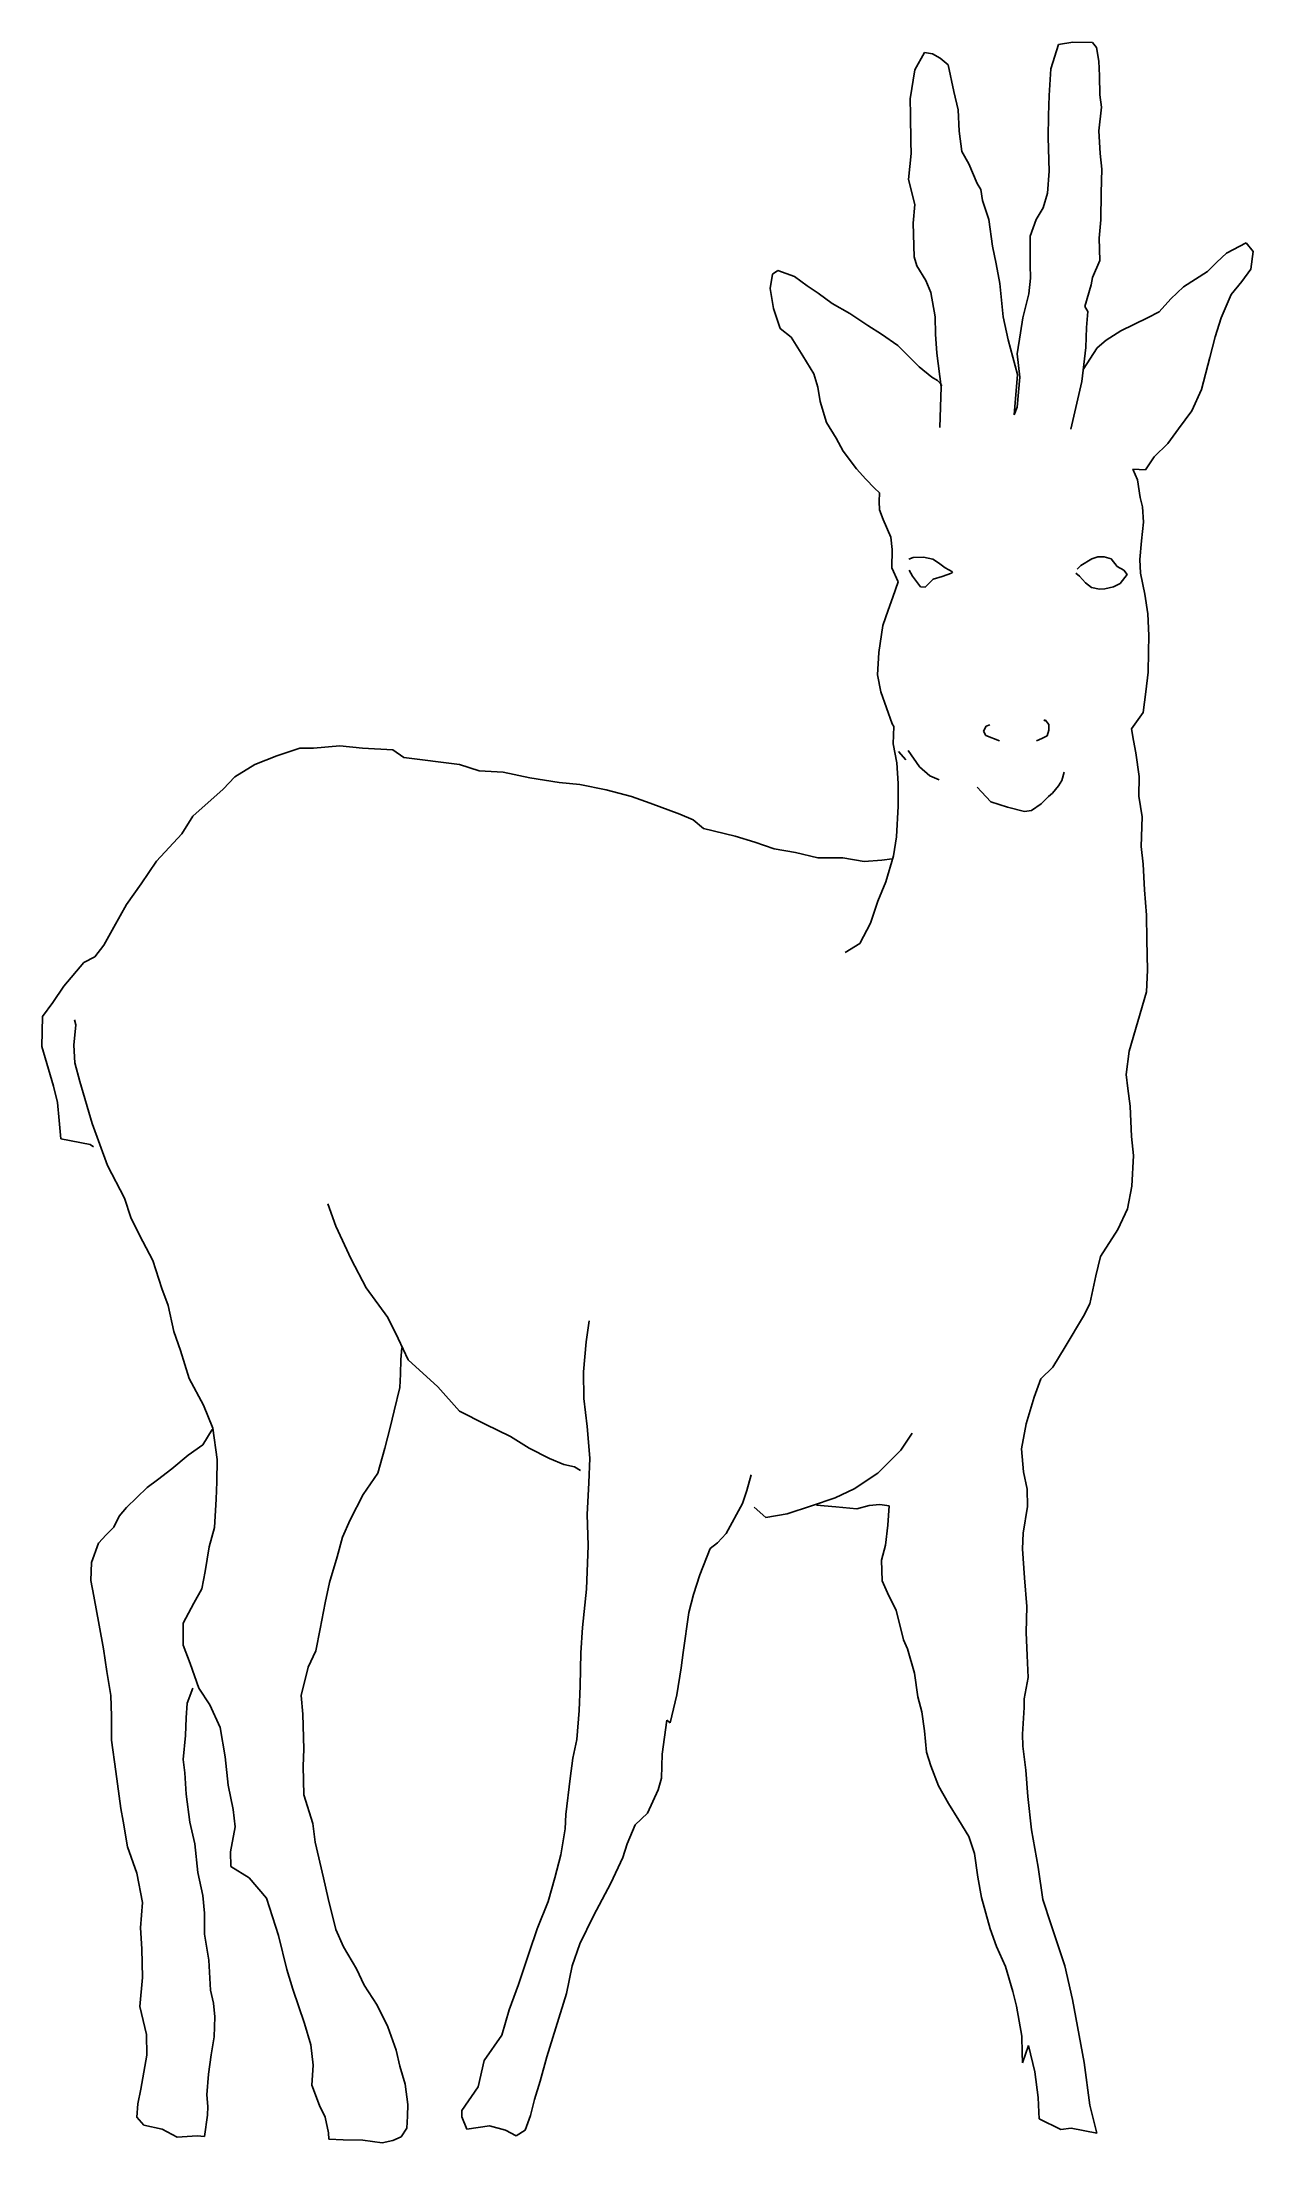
# Model space of a CAD drawing. Header units: millimetres. Extents: x -1471.41 to -1470.4, y 1770.77 to 1772.53.
import ezdxf

# ---------------------------------------------------------------- set-up
doc = ezdxf.new("R2010")
doc.units = ezdxf.units.MM
doc.header["$LTSCALE"] = 10
doc.layers.add('Animais', color=2, linetype='Continuous')

msp = doc.modelspace()

# ---------------------------------------------------------------- linework, layer by layer
at = {"layer": 'Animais'}
for p, q in [((-1470.5607, 1772.525), (-1470.5671, 1772.5047)), ((-1470.5487, 1772.5272), (-1470.5607, 1772.525)), ((-1470.532, 1772.5267), (-1470.5487, 1772.5272)), ((-1470.5287, 1772.5227), (-1470.532, 1772.5267)), ((-1470.5269, 1772.5111), (-1470.5287, 1772.5227)), ((-1470.6811, 1772.5039), (-1470.6848, 1772.4796)), ((-1470.6728, 1772.5185), (-1470.6811, 1772.5039)), ((-1470.6662, 1772.5173), (-1470.6728, 1772.5185)), ((-1470.6597, 1772.5137), (-1470.6662, 1772.5173)), ((-1470.6532, 1772.5082), (-1470.6597, 1772.5137)), ((-1470.6484, 1772.4858), (-1470.6532, 1772.5082)), ((-1470.5671, 1772.5047), (-1470.5685, 1772.4823)), ((-1470.5262, 1772.4988), (-1470.5269, 1772.5111)), ((-1470.6447, 1772.4703), (-1470.6484, 1772.4858)), ((-1470.526, 1772.4829), (-1470.5262, 1772.4988)), ((-1470.6848, 1772.4796), (-1470.6846, 1772.4662)), ((-1470.6438, 1772.4526), (-1470.6447, 1772.4703)), ((-1470.5685, 1772.4823), (-1470.569, 1772.4656)), ((-1470.5267, 1772.4528), (-1470.5246, 1772.4725)), ((-1470.5246, 1772.4725), (-1470.526, 1772.4829)), ((-1470.6846, 1772.4662), (-1470.6844, 1772.4437)), ((-1470.6417, 1772.4356), (-1470.6438, 1772.4526)), ((-1470.569, 1772.4656), (-1470.5693, 1772.4471)), ((-1470.5258, 1772.4338), (-1470.5267, 1772.4528)), ((-1470.6842, 1772.4337), (-1470.6863, 1772.4121)), ((-1470.6844, 1772.4437), (-1470.6842, 1772.4337)), ((-1470.6359, 1772.4251), (-1470.6417, 1772.4356)), ((-1470.5693, 1772.4471), (-1470.5684, 1772.4189)), ((-1470.5244, 1772.4207), (-1470.5258, 1772.4338)), ((-1470.6288, 1772.4087), (-1470.6359, 1772.4251)), ((-1470.5684, 1772.4189), (-1470.5698, 1772.4007)), ((-1470.525, 1772.401), (-1470.5244, 1772.4207)), ((-1470.6863, 1772.4121), (-1470.6811, 1772.3912)), ((-1470.6258, 1772.4037), (-1470.6288, 1772.4087)), ((-1470.6244, 1772.3944), (-1470.6258, 1772.4037)), ((-1470.5698, 1772.4007), (-1470.5734, 1772.3884)), ((-1470.5252, 1772.3782), (-1470.525, 1772.401)), ((-1470.6811, 1772.3912), (-1470.6825, 1772.3754)), ((-1470.6191, 1772.3785), (-1470.6244, 1772.3944)), ((-1470.6159, 1772.3561), (-1470.6191, 1772.3785)), ((-1470.5793, 1772.3784), (-1470.5845, 1772.3645)), ((-1470.5734, 1772.3884), (-1470.5793, 1772.3784)), ((-1470.5266, 1772.3628), (-1470.5252, 1772.3782)), ((-1470.6825, 1772.3754), (-1470.6816, 1772.3472)), ((-1470.5845, 1772.3645), (-1470.5844, 1772.3407)), ((-1470.526, 1772.3442), (-1470.5266, 1772.3628)), ((-1470.6816, 1772.3472), (-1470.6794, 1772.3398)), ((-1470.613, 1772.3413), (-1470.6159, 1772.3561)), ((-1470.532, 1772.33), (-1470.526, 1772.3442)), ((-1470.4197, 1772.3504), (-1470.4279, 1772.3428)), ((-1470.4034, 1772.3591), (-1470.4197, 1772.3504)), ((-1470.3976, 1772.3517), (-1470.4034, 1772.3591)), ((-1470.3994, 1772.337), (-1470.3976, 1772.3517)), ((-1470.8004, 1772.3327), (-1470.8024, 1772.3207)), ((-1470.7957, 1772.3357), (-1470.8004, 1772.3327)), ((-1470.7818, 1772.3309), (-1470.7957, 1772.3357)), ((-1470.7712, 1772.3231), (-1470.7818, 1772.3309)), ((-1470.6794, 1772.3398), (-1470.6719, 1772.3274)), ((-1470.6719, 1772.3274), (-1470.6677, 1772.3173)), ((-1470.6097, 1772.3248), (-1470.613, 1772.3413)), ((-1470.5842, 1772.3295), (-1470.5854, 1772.3163)), ((-1470.5844, 1772.3407), (-1470.5842, 1772.3295)), ((-1470.5332, 1772.3239), (-1470.532, 1772.33)), ((-1470.4357, 1772.3351), (-1470.4559, 1772.3222)), ((-1470.4279, 1772.3428), (-1470.4357, 1772.3351)), ((-1470.4159, 1772.3156), (-1470.4069, 1772.3267)), ((-1470.4069, 1772.3267), (-1470.3994, 1772.337)), ((-1470.8024, 1772.3207), (-1470.7996, 1772.304)), ((-1470.762, 1772.3167), (-1470.7712, 1772.3231)), ((-1470.7504, 1772.3081), (-1470.762, 1772.3167)), ((-1470.7354, 1772.2998), (-1470.7504, 1772.3081)), ((-1470.6677, 1772.3173), (-1470.6641, 1772.2971)), ((-1470.6069, 1772.2969), (-1470.6097, 1772.3248)), ((-1470.5854, 1772.3163), (-1470.5906, 1772.2963)), ((-1470.5385, 1772.3057), (-1470.5332, 1772.3239)), ((-1470.4665, 1772.312), (-1470.4763, 1772.3012)), ((-1470.4559, 1772.3222), (-1470.4665, 1772.312)), ((-1470.4242, 1772.2963), (-1470.4159, 1772.3156)), ((-1470.7996, 1772.304), (-1470.794, 1772.2873)), ((-1470.7205, 1772.2897), (-1470.7354, 1772.2998)), ((-1470.6641, 1772.2971), (-1470.6638, 1772.2825)), ((-1470.6028, 1772.2778), (-1470.6069, 1772.2969)), ((-1470.5906, 1772.2963), (-1470.5924, 1772.2836)), ((-1470.5361, 1772.3015), (-1470.5385, 1772.3057)), ((-1470.5371, 1772.288), (-1470.5361, 1772.3015)), ((-1470.486, 1772.2963), (-1470.5085, 1772.2854)), ((-1470.4763, 1772.3012), (-1470.486, 1772.2963)), ((-1470.4294, 1772.2802), (-1470.4242, 1772.2963)), ((-1470.794, 1772.2873), (-1470.7848, 1772.2799)), ((-1470.7848, 1772.2799), (-1470.7749, 1772.2644)), ((-1470.709, 1772.2825), (-1470.7205, 1772.2897)), ((-1470.6952, 1772.2731), (-1470.709, 1772.2825)), ((-1470.6773, 1772.2551), (-1470.6952, 1772.2731)), ((-1470.6638, 1772.2825), (-1470.6625, 1772.2666)), ((-1470.595, 1772.2488), (-1470.6028, 1772.2778)), ((-1470.5924, 1772.2836), (-1470.5953, 1772.2659)), ((-1470.5376, 1772.2713), (-1470.5371, 1772.288)), ((-1470.5206, 1772.2774), (-1470.5283, 1772.2709)), ((-1470.5085, 1772.2854), (-1470.5206, 1772.2774)), ((-1470.4338, 1772.2628), (-1470.4294, 1772.2802)), ((-1470.7749, 1772.2644), (-1470.7658, 1772.2492)), ((-1470.6669, 1772.2465), (-1470.6773, 1772.2551)), ((-1470.6625, 1772.2666), (-1470.659, 1772.2384)), ((-1470.5953, 1772.2659), (-1470.5931, 1772.2465)), ((-1470.5411, 1772.2429), (-1470.5376, 1772.2713)), ((-1470.5283, 1772.2709), (-1470.5399, 1772.253)), ((-1470.4407, 1772.236), (-1470.4338, 1772.2628)), ((-1470.7658, 1772.2492), (-1470.7624, 1772.238)), ((-1470.7624, 1772.238), (-1470.7603, 1772.226)), ((-1470.662, 1772.2438), (-1470.6669, 1772.2465)), ((-1470.6582, 1772.2395), (-1470.662, 1772.2438)), ((-1470.659, 1772.2384), (-1470.66, 1772.2044)), ((-1470.5978, 1772.2149), (-1470.595, 1772.2488)), ((-1470.5931, 1772.2465), (-1470.5953, 1772.2214)), ((-1470.5504, 1772.2028), (-1470.5411, 1772.2429)), ((-1470.7603, 1772.226), (-1470.755, 1772.2085)), ((-1470.5953, 1772.2214), (-1470.5978, 1772.2149)), ((-1470.449, 1772.2182), (-1470.4407, 1772.236)), ((-1470.755, 1772.2085), (-1470.747, 1772.1953)), ((-1470.469, 1772.191), (-1470.46, 1772.2032)), ((-1470.46, 1772.2032), (-1470.449, 1772.2182)), ((-1470.747, 1772.1953), (-1470.741, 1772.1844)), ((-1470.4804, 1772.1796), (-1470.469, 1772.191)), ((-1470.741, 1772.1844), (-1470.73, 1772.1696)), ((-1470.73, 1772.1696), (-1470.722, 1772.161)), ((-1470.4945, 1772.1604), (-1470.4982, 1772.1694)), ((-1470.4982, 1772.1694), (-1470.4878, 1772.1688)), ((-1470.4878, 1772.1688), (-1470.4804, 1772.1796)), ((-1470.722, 1772.161), (-1470.7147, 1772.1536)), ((-1470.7147, 1772.1536), (-1470.7105, 1772.1497)), ((-1470.7105, 1772.1497), (-1470.711, 1772.1423)), ((-1470.4923, 1772.1457), (-1470.4945, 1772.1604)), ((-1470.711, 1772.1423), (-1470.7107, 1772.1354)), ((-1470.7107, 1772.1354), (-1470.7077, 1772.1273)), ((-1470.4901, 1772.1379), (-1470.4923, 1772.1457)), ((-1470.4895, 1772.1251), (-1470.4901, 1772.1379)), ((-1470.7077, 1772.1273), (-1470.7012, 1772.1125)), ((-1470.4912, 1772.1094), (-1470.4895, 1772.1251)), ((-1470.7012, 1772.1125), (-1470.6999, 1772.102)), ((-1470.6999, 1772.102), (-1470.7004, 1772.0867)), ((-1470.4925, 1772.0936), (-1470.4912, 1772.1094)), ((-1470.7004, 1772.0867), (-1470.6951, 1772.0749)), ((-1470.686, 1772.0939), (-1470.6825, 1772.0953)), ((-1470.6831, 1772.0799), (-1470.6858, 1772.0849)), ((-1470.6797, 1772.0752), (-1470.6831, 1772.0799)), ((-1470.6825, 1772.0953), (-1470.6737, 1772.0956)), ((-1470.6737, 1772.0956), (-1470.6659, 1772.094)), ((-1470.6659, 1772.094), (-1470.6613, 1772.0909)), ((-1470.658, 1772.0796), (-1470.6657, 1772.0773)), ((-1470.6613, 1772.0909), (-1470.6556, 1772.0868)), ((-1470.6503, 1772.0822), (-1470.658, 1772.0796)), ((-1470.6556, 1772.0868), (-1470.6495, 1772.0834)), ((-1470.6495, 1772.0834), (-1470.6503, 1772.0822)), ((-1470.5429, 1772.0798), (-1470.546, 1772.0822)), ((-1470.5451, 1772.0856), (-1470.542, 1772.0887)), ((-1470.5379, 1772.0743), (-1470.5429, 1772.0798)), ((-1470.542, 1772.0887), (-1470.5327, 1772.0944)), ((-1470.5327, 1772.0944), (-1470.5276, 1772.0959)), ((-1470.5276, 1772.0959), (-1470.5223, 1772.0959)), ((-1470.5223, 1772.0959), (-1470.5164, 1772.0942)), ((-1470.5164, 1772.0942), (-1470.5115, 1772.0879)), ((-1470.5115, 1772.0879), (-1470.5058, 1772.0848)), ((-1470.5031, 1772.0813), (-1470.5089, 1772.0736)), ((-1470.5058, 1772.0848), (-1470.5031, 1772.0813)), ((-1470.4919, 1772.0824), (-1470.4925, 1772.0936)), ((-1470.4882, 1772.0646), (-1470.4919, 1772.0824)), ((-1470.6995, 1772.0623), (-1470.7035, 1772.0512)), ((-1470.6951, 1772.0749), (-1470.6995, 1772.0623)), ((-1470.6762, 1772.0709), (-1470.6797, 1772.0752)), ((-1470.6724, 1772.0705), (-1470.6762, 1772.0709)), ((-1470.6657, 1772.0773), (-1470.6724, 1772.0705)), ((-1470.533, 1772.0704), (-1470.5379, 1772.0743)), ((-1470.5264, 1772.0689), (-1470.533, 1772.0704)), ((-1470.5218, 1772.0692), (-1470.5264, 1772.0689)), ((-1470.5144, 1772.0707), (-1470.5218, 1772.0692)), ((-1470.5089, 1772.0736), (-1470.5144, 1772.0707)), ((-1470.4857, 1772.0483), (-1470.4882, 1772.0646)), ((-1470.7035, 1772.0512), (-1470.7079, 1772.0384)), ((-1470.4848, 1772.0301), (-1470.4857, 1772.0483)), ((-1470.7079, 1772.0384), (-1470.7112, 1772.0157)), ((-1470.4852, 1772.0162), (-1470.4848, 1772.0301)), ((-1470.7112, 1772.0157), (-1470.7122, 1771.9972)), ((-1470.4854, 1771.9993), (-1470.4852, 1772.0162)), ((-1470.7122, 1771.9972), (-1470.7094, 1771.9828)), ((-1470.4875, 1771.983), (-1470.4854, 1771.9993)), ((-1470.7094, 1771.9828), (-1470.6999, 1771.9561)), ((-1470.4897, 1771.9657), (-1470.4875, 1771.983)), ((-1470.6999, 1771.9561), (-1470.6985, 1771.9537)), ((-1470.5728, 1771.9585), (-1470.5717, 1771.9593)), ((-1470.5717, 1771.9593), (-1470.5687, 1771.9554)), ((-1470.4995, 1771.9519), (-1470.4897, 1771.9657)), ((-1470.6985, 1771.9537), (-1470.6993, 1771.9394)), ((-1470.6993, 1771.9394), (-1470.6961, 1771.9235)), ((-1470.6212, 1771.954), (-1470.6235, 1771.9498)), ((-1470.6235, 1771.9498), (-1470.6216, 1771.9462)), ((-1470.6216, 1771.9462), (-1470.6101, 1771.9419)), ((-1470.6181, 1771.9551), (-1470.6212, 1771.954)), ((-1470.5746, 1771.9438), (-1470.5792, 1771.9419)), ((-1470.5702, 1771.9461), (-1470.5746, 1771.9438)), ((-1470.5687, 1771.9507), (-1470.5702, 1771.9461)), ((-1470.5687, 1771.9554), (-1470.5687, 1771.9507)), ((-1470.4977, 1771.9422), (-1470.4995, 1771.9519)), ((-1470.4959, 1771.9317), (-1470.4977, 1771.9422)), ((-1471.2341, 1771.9219), (-1471.2509, 1771.9117)), ((-1471.2156, 1771.9294), (-1471.2341, 1771.9219)), ((-1471.1965, 1771.9357), (-1471.2156, 1771.9294)), ((-1471.1849, 1771.9356), (-1471.1965, 1771.9357)), ((-1471.1629, 1771.9377), (-1471.1849, 1771.9356)), ((-1471.144, 1771.9356), (-1471.1629, 1771.9377)), ((-1471.1184, 1771.9342), (-1471.144, 1771.9356)), ((-1471.1093, 1771.9278), (-1471.1184, 1771.9342)), ((-1471.0627, 1771.9219), (-1471.1093, 1771.9278)), ((-1471.0461, 1771.9167), (-1471.0627, 1771.9219)), ((-1470.6961, 1771.9235), (-1470.695, 1771.9062)), ((-1470.6947, 1771.9328), (-1470.6887, 1771.9258)), ((-1470.6867, 1771.9338), (-1470.6771, 1771.9201)), ((-1470.493, 1771.912), (-1470.4959, 1771.9317)), ((-1471.2509, 1771.9117), (-1471.2607, 1771.9013)), ((-1471.0261, 1771.9157), (-1471.0461, 1771.9167)), ((-1471.0037, 1771.9108), (-1471.0261, 1771.9157)), ((-1470.979, 1771.907), (-1471.0037, 1771.9108)), ((-1470.9617, 1771.9052), (-1470.979, 1771.907)), ((-1470.9397, 1771.9008), (-1470.9617, 1771.9052)), ((-1470.695, 1771.9062), (-1470.6949, 1771.8872)), ((-1470.6771, 1771.9201), (-1470.6684, 1771.9126)), ((-1470.6684, 1771.9126), (-1470.6607, 1771.9092)), ((-1470.5657, 1771.8979), (-1470.5605, 1771.904)), ((-1470.5605, 1771.904), (-1470.5578, 1771.9086)), ((-1470.5578, 1771.9086), (-1470.5558, 1771.9155)), ((-1470.4932, 1771.8955), (-1470.493, 1771.912)), ((-1471.2607, 1771.9013), (-1471.286, 1771.8788)), ((-1470.9184, 1771.8951), (-1470.9397, 1771.9008)), ((-1470.9027, 1771.8895), (-1470.9184, 1771.8951)), ((-1470.8781, 1771.8804), (-1470.9027, 1771.8895)), ((-1470.6949, 1771.8872), (-1470.6963, 1771.8614)), ((-1470.6289, 1771.9029), (-1470.6251, 1771.899)), ((-1470.6251, 1771.899), (-1470.6172, 1771.8907)), ((-1470.6172, 1771.8907), (-1470.6033, 1771.8864)), ((-1470.6033, 1771.8864), (-1470.589, 1771.8827)), ((-1470.5832, 1771.8834), (-1470.5751, 1771.8891)), ((-1470.5751, 1771.8891), (-1470.5691, 1771.8953)), ((-1470.5691, 1771.8953), (-1470.5657, 1771.8979)), ((-1470.4906, 1771.8783), (-1470.4932, 1771.8955)), ((-1471.286, 1771.8788), (-1471.2954, 1771.8638)), ((-1470.8669, 1771.8757), (-1470.8781, 1771.8804)), ((-1470.8581, 1771.8685), (-1470.8669, 1771.8757)), ((-1470.8316, 1771.8621), (-1470.8581, 1771.8685)), ((-1470.589, 1771.8827), (-1470.5832, 1771.8834)), ((-1470.4914, 1771.8532), (-1470.4906, 1771.8783)), ((-1471.2954, 1771.8638), (-1471.3166, 1771.8409)), ((-1470.815, 1771.8569), (-1470.8316, 1771.8621)), ((-1470.7989, 1771.8514), (-1470.815, 1771.8569)), ((-1470.7811, 1771.8484), (-1470.7989, 1771.8514)), ((-1470.6963, 1771.8614), (-1470.6989, 1771.8456)), ((-1470.4896, 1771.8386), (-1470.4914, 1771.8532)), ((-1471.3166, 1771.8409), (-1471.3295, 1771.8221)), ((-1470.7622, 1771.8439), (-1470.7811, 1771.8484)), ((-1470.7414, 1771.8437), (-1470.7622, 1771.8439)), ((-1470.7236, 1771.8408), (-1470.7414, 1771.8437)), ((-1470.7086, 1771.8419), (-1470.7236, 1771.8408)), ((-1470.7001, 1771.8429), (-1470.7086, 1771.8419)), ((-1470.6989, 1771.8456), (-1470.7053, 1771.8236)), ((-1470.4886, 1771.817), (-1470.4896, 1771.8386)), ((-1471.3295, 1771.8221), (-1471.3417, 1771.8048)), ((-1470.7053, 1771.8236), (-1470.712, 1771.8075)), ((-1470.4869, 1771.7957), (-1470.4886, 1771.817)), ((-1471.3417, 1771.8048), (-1471.3523, 1771.7857)), ((-1470.712, 1771.8075), (-1470.7181, 1771.789)), ((-1471.3523, 1771.7857), (-1471.3606, 1771.7707)), ((-1470.7181, 1771.789), (-1470.7271, 1771.7721)), ((-1470.4865, 1771.7752), (-1470.4869, 1771.7957)), ((-1471.3606, 1771.7707), (-1471.3681, 1771.7608)), ((-1470.7271, 1771.7721), (-1470.7395, 1771.7646)), ((-1470.486, 1771.7497), (-1470.4865, 1771.7752)), ((-1471.3774, 1771.7562), (-1471.3942, 1771.7363)), ((-1471.3681, 1771.7608), (-1471.3774, 1771.7562)), ((-1470.487, 1771.7315), (-1470.486, 1771.7497)), ((-1471.3942, 1771.7363), (-1471.4033, 1771.7226)), ((-1470.5013, 1771.6819), (-1470.487, 1771.7315)), ((-1471.4122, 1771.711), (-1471.4125, 1771.6859)), ((-1471.4033, 1771.7226), (-1471.4122, 1771.711)), ((-1471.3841, 1771.7038), (-1471.3859, 1771.6868)), ((-1471.3853, 1771.708), (-1471.3841, 1771.7038)), ((-1471.4125, 1771.6859), (-1471.4029, 1771.6526)), ((-1471.3859, 1771.6868), (-1471.3849, 1771.6721)), ((-1470.5039, 1771.6622), (-1470.5013, 1771.6819)), ((-1471.3849, 1771.6721), (-1471.3808, 1771.6566)), ((-1470.5025, 1771.6506), (-1470.5039, 1771.6622)), ((-1471.4029, 1771.6526), (-1471.3996, 1771.639)), ((-1471.3808, 1771.6566), (-1471.3704, 1771.6214)), ((-1470.5007, 1771.6359), (-1470.5025, 1771.6506)), ((-1471.3996, 1771.639), (-1471.3981, 1771.6239)), ((-1471.3981, 1771.6239), (-1471.3968, 1771.6085)), ((-1470.4995, 1771.6104), (-1470.5007, 1771.6359)), ((-1471.3968, 1771.6085), (-1471.3721, 1771.6036)), ((-1471.3704, 1771.6214), (-1471.3577, 1771.586)), ((-1470.4977, 1771.5946), (-1470.4995, 1771.6104)), ((-1471.3721, 1771.6036), (-1471.3694, 1771.6017)), ((-1470.4992, 1771.5687), (-1470.4977, 1771.5946)), ((-1471.3577, 1771.586), (-1471.3433, 1771.5588)), ((-1470.5028, 1771.5498), (-1470.4992, 1771.5687)), ((-1471.3433, 1771.5588), (-1471.3381, 1771.5426)), ((-1471.173, 1771.5539), (-1471.1662, 1771.5352)), ((-1471.3381, 1771.5426), (-1471.3309, 1771.5278)), ((-1471.1662, 1771.5352), (-1471.1534, 1771.5077)), ((-1470.5108, 1771.5325), (-1470.5028, 1771.5498)), ((-1471.3309, 1771.5278), (-1471.3196, 1771.5064)), ((-1470.5253, 1771.5099), (-1470.5108, 1771.5325)), ((-1471.3196, 1771.5064), (-1471.3121, 1771.4832)), ((-1471.1534, 1771.5077), (-1471.1409, 1771.4836)), ((-1470.5294, 1771.4937), (-1470.5253, 1771.5099)), ((-1471.3121, 1771.4832), (-1471.3069, 1771.4688)), ((-1471.1409, 1771.4836), (-1471.1227, 1771.4587)), ((-1470.5343, 1771.4702), (-1470.5294, 1771.4937)), ((-1471.3069, 1771.4688), (-1471.302, 1771.4471)), ((-1470.5398, 1771.4598), (-1470.5343, 1771.4702)), ((-1471.302, 1771.4471), (-1471.2964, 1771.4312)), ((-1471.1227, 1771.4587), (-1471.114, 1771.4412)), ((-1470.9539, 1771.456), (-1470.9564, 1771.4383)), ((-1470.5551, 1771.4341), (-1470.5398, 1771.4598)), ((-1471.2964, 1771.4312), (-1471.2893, 1771.4076)), ((-1471.114, 1771.4412), (-1471.1057, 1771.4233)), ((-1471.1119, 1771.4237), (-1471.111, 1771.4334)), ((-1470.9564, 1771.4383), (-1470.9586, 1771.4132)), ((-1470.5654, 1771.4172), (-1470.5551, 1771.4341)), ((-1471.1125, 1771.4002), (-1471.1121, 1771.4114)), ((-1471.1121, 1771.4114), (-1471.1119, 1771.4237)), ((-1471.1057, 1771.4233), (-1471.0808, 1771.4006)), ((-1470.9586, 1771.4132), (-1470.9585, 1771.3908)), ((-1470.5755, 1771.4073), (-1470.5654, 1771.4172)), ((-1471.2893, 1771.4076), (-1471.2772, 1771.3854)), ((-1471.1174, 1771.3805), (-1471.1125, 1771.4002)), ((-1471.0808, 1771.4006), (-1471.0625, 1771.3804)), ((-1470.5811, 1771.392), (-1470.5755, 1771.4073)), ((-1471.2772, 1771.3854), (-1471.2693, 1771.3661)), ((-1471.1206, 1771.3667), (-1471.1174, 1771.3805)), ((-1471.0625, 1771.3804), (-1471.041, 1771.3693)), ((-1470.9585, 1771.3908), (-1470.9557, 1771.3675)), ((-1470.5876, 1771.3696), (-1470.5811, 1771.392)), ((-1471.2698, 1771.3649), (-1471.2776, 1771.3522)), ((-1471.2693, 1771.3661), (-1471.2658, 1771.3398)), ((-1471.1251, 1771.3494), (-1471.1206, 1771.3667)), ((-1471.041, 1771.3693), (-1471.0199, 1771.359)), ((-1471.0199, 1771.359), (-1471.0041, 1771.3492)), ((-1470.9557, 1771.3675), (-1470.9533, 1771.3409)), ((-1470.6928, 1771.3476), (-1470.6834, 1771.3618)), ((-1470.5916, 1771.3487), (-1470.5876, 1771.3696)), ((-1471.29, 1771.3434), (-1471.3037, 1771.332)), ((-1471.2776, 1771.3522), (-1471.29, 1771.3434)), ((-1471.1311, 1771.3285), (-1471.1251, 1771.3494)), ((-1471.0041, 1771.3492), (-1470.9872, 1771.3408)), ((-1470.9872, 1771.3408), (-1470.9753, 1771.3357)), ((-1470.9533, 1771.3409), (-1470.9543, 1771.3204)), ((-1470.712, 1771.3285), (-1470.6928, 1771.3476)), ((-1470.5899, 1771.3295), (-1470.5916, 1771.3487)), ((-1471.3158, 1771.3229), (-1471.3244, 1771.3164)), ((-1471.3037, 1771.332), (-1471.3158, 1771.3229)), ((-1471.2658, 1771.3398), (-1471.266, 1771.3212)), ((-1471.1433, 1771.3106), (-1471.1311, 1771.3285)), ((-1470.9753, 1771.3357), (-1470.9662, 1771.3337)), ((-1470.9662, 1771.3337), (-1470.9611, 1771.3305)), ((-1470.8219, 1771.3139), (-1470.8182, 1771.3269)), ((-1470.7319, 1771.3152), (-1470.712, 1771.3285)), ((-1470.587, 1771.3151), (-1470.5899, 1771.3295)), ((-1471.3244, 1771.3164), (-1471.3416, 1771.2996)), ((-1471.2666, 1771.3065), (-1471.268, 1771.283)), ((-1471.266, 1771.3212), (-1471.2666, 1771.3065)), ((-1471.1543, 1771.2894), (-1471.1433, 1771.3106)), ((-1470.9543, 1771.3204), (-1470.9557, 1771.2937)), ((-1470.8255, 1771.3031), (-1470.8219, 1771.3139)), ((-1470.7676, 1771.3009), (-1470.7478, 1771.3077)), ((-1470.7478, 1771.3077), (-1470.7319, 1771.3152)), ((-1470.5867, 1771.3005), (-1470.587, 1771.3151)), ((-1471.3478, 1771.2924), (-1471.3522, 1771.2831)), ((-1471.3416, 1771.2996), (-1471.3478, 1771.2924)), ((-1471.1607, 1771.2748), (-1471.1543, 1771.2894)), ((-1470.9557, 1771.2937), (-1470.9549, 1771.2678)), ((-1470.8392, 1771.2777), (-1470.8255, 1771.3031)), ((-1470.8158, 1771.2999), (-1470.8059, 1771.2913)), ((-1470.8059, 1771.2913), (-1470.7881, 1771.2942)), ((-1470.7881, 1771.2942), (-1470.7676, 1771.3009)), ((-1470.7633, 1771.3017), (-1470.7471, 1771.3003)), ((-1470.7471, 1771.3003), (-1470.7297, 1771.2986)), ((-1470.7297, 1771.2986), (-1470.7193, 1771.3012)), ((-1470.7193, 1771.3012), (-1470.7103, 1771.3022)), ((-1470.7103, 1771.3022), (-1470.7026, 1771.301)), ((-1470.7026, 1771.301), (-1470.7036, 1771.2848)), ((-1470.5902, 1771.2781), (-1470.5867, 1771.3005)), ((-1471.3651, 1771.2698), (-1471.3711, 1771.2536)), ((-1471.3588, 1771.2766), (-1471.3651, 1771.2698)), ((-1471.3522, 1771.2831), (-1471.3588, 1771.2766)), ((-1471.268, 1771.283), (-1471.2723, 1771.2668)), ((-1471.1652, 1771.2583), (-1471.1607, 1771.2748)), ((-1470.8525, 1771.2652), (-1470.8463, 1771.2701)), ((-1470.8463, 1771.2701), (-1470.8392, 1771.2777)), ((-1470.7036, 1771.2848), (-1470.7057, 1771.2682)), ((-1470.5907, 1771.265), (-1470.5902, 1771.2781)), ((-1471.3711, 1771.2536), (-1471.3716, 1771.2385)), ((-1471.2723, 1771.2668), (-1471.2757, 1771.2459)), ((-1471.1715, 1771.2367), (-1471.1652, 1771.2583)), ((-1470.9549, 1771.2678), (-1470.9561, 1771.2312)), ((-1470.8612, 1771.2432), (-1470.8525, 1771.2652)), ((-1470.7057, 1771.2682), (-1470.7089, 1771.2554)), ((-1470.7089, 1771.2554), (-1470.7084, 1771.2381)), ((-1470.589, 1771.2406), (-1470.5907, 1771.265)), ((-1471.3716, 1771.2385), (-1471.369, 1771.2254)), ((-1471.2757, 1771.2459), (-1471.2786, 1771.2314)), ((-1471.1752, 1771.2197), (-1471.1715, 1771.2367)), ((-1470.8665, 1771.2268), (-1470.8612, 1771.2432)), ((-1470.7084, 1771.2381), (-1470.7027, 1771.2256)), ((-1470.5873, 1771.2166), (-1470.589, 1771.2406)), ((-1471.369, 1771.2254), (-1471.3646, 1771.201)), ((-1471.2853, 1771.2195), (-1471.2943, 1771.2026)), ((-1471.2786, 1771.2314), (-1471.2853, 1771.2195)), ((-1471.1793, 1771.1981), (-1471.1752, 1771.2197)), ((-1470.9561, 1771.2312), (-1470.9595, 1771.1992)), ((-1470.8705, 1771.2116), (-1470.8665, 1771.2268)), ((-1470.7027, 1771.2256), (-1470.6967, 1771.2137)), ((-1471.3646, 1771.201), (-1471.361, 1771.1813)), ((-1471.2943, 1771.2026), (-1471.2942, 1771.1844)), ((-1470.9595, 1771.1992), (-1470.9609, 1771.1779)), ((-1470.8751, 1771.1781), (-1470.8705, 1771.2116)), ((-1470.6967, 1771.2137), (-1470.6904, 1771.1888)), ((-1470.5876, 1771.195), (-1470.5873, 1771.2166)), ((-1471.2942, 1771.1844), (-1471.2882, 1771.1689)), ((-1471.183, 1771.1796), (-1471.1793, 1771.1981)), ((-1470.6904, 1771.1888), (-1470.6873, 1771.1811)), ((-1470.587, 1771.1756), (-1470.5876, 1771.195)), ((-1471.361, 1771.1813), (-1471.3582, 1771.1623)), ((-1471.2882, 1771.1689), (-1471.281, 1771.1483)), ((-1471.1954, 1771.142), (-1471.1893, 1771.1658)), ((-1471.1893, 1771.1658), (-1471.183, 1771.1796)), ((-1470.9609, 1771.1779), (-1470.9615, 1771.1501)), ((-1470.8806, 1771.1426), (-1470.8768, 1771.1654)), ((-1470.8768, 1771.1654), (-1470.8751, 1771.1781)), ((-1470.6873, 1771.1811), (-1470.6814, 1771.1609)), ((-1470.5861, 1771.1571), (-1470.587, 1771.1756)), ((-1471.3582, 1771.1623), (-1471.3549, 1771.1422)), ((-1471.2909, 1771.1357), (-1471.2861, 1771.1484)), ((-1471.281, 1771.1483), (-1471.2719, 1771.1343)), ((-1470.9615, 1771.1501), (-1470.9622, 1771.1297)), ((-1470.6814, 1771.1609), (-1470.6786, 1771.1411)), ((-1470.5893, 1771.1393), (-1470.5861, 1771.1571)), ((-1471.3549, 1771.1422), (-1471.3543, 1771.1248)), ((-1471.2917, 1771.1233), (-1471.2909, 1771.1357)), ((-1471.2719, 1771.1343), (-1471.2633, 1771.1153)), ((-1471.194, 1771.1264), (-1471.1954, 1771.142)), ((-1470.9622, 1771.1297), (-1470.9644, 1771.1053)), ((-1470.8862, 1771.1191), (-1470.8806, 1771.1426)), ((-1470.6786, 1771.1411), (-1470.6752, 1771.1284)), ((-1470.5908, 1771.1097), (-1470.5894, 1771.1321)), ((-1470.5894, 1771.1321), (-1470.5893, 1771.1393)), ((-1471.3543, 1771.1248), (-1471.3542, 1771.1047)), ((-1471.2923, 1771.1086), (-1471.2917, 1771.1233)), ((-1471.2633, 1771.1153), (-1471.2589, 1771.0908)), ((-1471.1932, 1771.0971), (-1471.194, 1771.1264)), ((-1470.8927, 1771.093), (-1470.8889, 1771.1215)), ((-1470.8889, 1771.1215), (-1470.8862, 1771.1191)), ((-1470.6752, 1771.1284), (-1470.673, 1771.1126)), ((-1470.673, 1771.1126), (-1470.6713, 1771.0948)), ((-1471.3542, 1771.1047), (-1471.3506, 1771.0784)), ((-1471.2941, 1771.0886), (-1471.2923, 1771.1086)), ((-1471.1937, 1771.0829), (-1471.1932, 1771.0971)), ((-1470.9644, 1771.1053), (-1470.9676, 1771.0896)), ((-1470.6713, 1771.0948), (-1470.6676, 1771.0831)), ((-1470.5906, 1771.0996), (-1470.5908, 1771.1097)), ((-1470.5881, 1771.0795), (-1470.5906, 1771.0996)), ((-1471.3506, 1771.0784), (-1471.3463, 1771.0475)), ((-1471.2927, 1771.0774), (-1471.2941, 1771.0886)), ((-1471.2918, 1771.0596), (-1471.2927, 1771.0774)), ((-1471.2589, 1771.0908), (-1471.2565, 1771.0669)), ((-1471.1932, 1771.0589), (-1471.1937, 1771.0829)), ((-1470.9676, 1771.0896), (-1470.9698, 1771.0725)), ((-1470.8934, 1771.0729), (-1470.8927, 1771.093)), ((-1470.6676, 1771.0831), (-1470.6612, 1771.0664)), ((-1470.5864, 1771.0575), (-1470.5881, 1771.0795)), ((-1471.2885, 1771.0359), (-1471.2918, 1771.0596)), ((-1471.2565, 1771.0669), (-1471.2524, 1771.0467)), ((-1471.1854, 1771.0348), (-1471.1932, 1771.0589)), ((-1470.9698, 1771.0725), (-1470.9736, 1771.0425)), ((-1470.9052, 1771.0436), (-1470.8961, 1771.0632)), ((-1470.8961, 1771.0632), (-1470.8934, 1771.0729)), ((-1470.6612, 1771.0664), (-1470.6529, 1771.0517)), ((-1471.3463, 1771.0475), (-1471.3445, 1771.037)), ((-1471.2524, 1771.0467), (-1471.2506, 1771.0321)), ((-1470.9736, 1771.0425), (-1470.9741, 1771.0305)), ((-1470.9154, 1771.0337), (-1470.9052, 1771.0436)), ((-1470.6529, 1771.0517), (-1470.6441, 1771.0377)), ((-1470.5832, 1771.0296), (-1470.5864, 1771.0575)), ((-1471.3445, 1771.037), (-1471.3409, 1771.0154)), ((-1471.2844, 1771.0178), (-1471.2885, 1771.0359)), ((-1471.2506, 1771.0321), (-1471.2544, 1771.0112)), ((-1471.1837, 1771.0194), (-1471.1854, 1771.0348)), ((-1470.9741, 1771.0305), (-1470.9778, 1771.0086)), ((-1470.9222, 1771.0179), (-1470.9154, 1771.0337)), ((-1470.6441, 1771.0377), (-1470.6358, 1771.024)), ((-1470.6358, 1771.024), (-1470.631, 1771.0097)), ((-1470.5778, 1770.9983), (-1470.5832, 1771.0296)), ((-1471.3409, 1771.0154), (-1471.333, 1770.9932)), ((-1471.282, 1770.9938), (-1471.2844, 1771.0178)), ((-1471.2544, 1771.0112), (-1471.2542, 1770.9989)), ((-1471.1767, 1770.9895), (-1471.1837, 1771.0194)), ((-1470.9778, 1771.0086), (-1470.9827, 1770.9893)), ((-1470.9357, 1770.9849), (-1470.9257, 1771.0064)), ((-1470.9257, 1771.0064), (-1470.9222, 1771.0179)), ((-1470.631, 1771.0097), (-1470.6281, 1770.99)), ((-1471.333, 1770.9932), (-1471.3283, 1770.9688)), ((-1471.2777, 1770.9745), (-1471.282, 1770.9938)), ((-1471.2542, 1770.9989), (-1471.2388, 1770.9894)), ((-1471.2388, 1770.9894), (-1471.2243, 1770.9723)), ((-1471.1726, 1770.9721), (-1471.1767, 1770.9895)), ((-1470.9827, 1770.9893), (-1470.9883, 1770.9697)), ((-1470.6281, 1770.99), (-1470.6252, 1770.9729)), ((-1470.5738, 1770.9712), (-1470.5778, 1770.9983)), ((-1471.2762, 1770.9598), (-1471.2777, 1770.9745)), ((-1471.2243, 1770.9723), (-1471.2142, 1770.941)), ((-1471.1663, 1770.9462), (-1471.1726, 1770.9721)), ((-1470.9502, 1770.9577), (-1470.9357, 1770.9849)), ((-1470.6252, 1770.9729), (-1470.6178, 1770.9466)), ((-1470.5668, 1770.9499), (-1470.5738, 1770.9712)), ((-1471.3283, 1770.9688), (-1471.33, 1770.9476)), ((-1471.2764, 1770.9423), (-1471.2762, 1770.9598)), ((-1470.9883, 1770.9697), (-1470.9974, 1770.9466)), ((-1470.9617, 1770.9342), (-1470.9502, 1770.9577)), ((-1471.33, 1770.9476), (-1471.3287, 1770.9298)), ((-1471.2728, 1770.9203), (-1471.2764, 1770.9423)), ((-1471.2142, 1770.941), (-1471.2072, 1770.9126)), ((-1471.1599, 1770.9317), (-1471.1663, 1770.9462)), ((-1470.9974, 1770.9466), (-1471.0042, 1770.9269)), ((-1470.6178, 1770.9466), (-1470.6125, 1770.9318)), ((-1470.5552, 1770.9157), (-1470.5668, 1770.9499)), ((-1471.3287, 1770.9298), (-1471.3282, 1770.9059)), ((-1471.2712, 1770.8952), (-1471.2728, 1770.9203)), ((-1471.1489, 1770.9132), (-1471.1599, 1770.9317)), ((-1471.0042, 1770.9269), (-1471.0131, 1770.9)), ((-1470.9681, 1770.9158), (-1470.9617, 1770.9342)), ((-1470.6125, 1770.9318), (-1470.605, 1770.9151)), ((-1471.3282, 1770.9059), (-1471.3304, 1770.8816)), ((-1471.2072, 1770.9126), (-1471.2024, 1770.896)), ((-1471.1425, 1770.8995), (-1471.1489, 1770.9132)), ((-1471.0131, 1770.9), (-1471.0211, 1770.8788)), ((-1470.973, 1770.8926), (-1470.9681, 1770.9158)), ((-1470.605, 1770.9151), (-1470.599, 1770.8942)), ((-1470.5489, 1770.8874), (-1470.5552, 1770.9157)), ((-1471.2689, 1770.8843), (-1471.2712, 1770.8952)), ((-1471.2676, 1770.8731), (-1471.2689, 1770.8843)), ((-1471.2024, 1770.896), (-1471.1926, 1770.8673)), ((-1471.1315, 1770.8828), (-1471.1425, 1770.8995)), ((-1471.1228, 1770.8646), (-1471.1315, 1770.8828)), ((-1470.9818, 1770.8638), (-1470.973, 1770.8926)), ((-1470.599, 1770.8942), (-1470.5957, 1770.8819)), ((-1470.5391, 1770.8348), (-1470.5489, 1770.8874)), ((-1471.3304, 1770.8816), (-1471.3249, 1770.8583)), ((-1471.2681, 1770.8561), (-1471.2676, 1770.8731)), ((-1471.1926, 1770.8673), (-1471.1871, 1770.8494)), ((-1471.0211, 1770.8788), (-1471.0271, 1770.8577)), ((-1470.5957, 1770.8819), (-1470.5914, 1770.8567)), ((-1471.3249, 1770.8583), (-1471.3246, 1770.8409)), ((-1471.2706, 1770.8411), (-1471.2681, 1770.8561)), ((-1471.1871, 1770.8494), (-1471.1853, 1770.8324)), ((-1471.1157, 1770.8451), (-1471.1228, 1770.8646)), ((-1471.0271, 1770.8577), (-1471.042, 1770.8363)), ((-1470.9895, 1770.8395), (-1470.9818, 1770.8638)), ((-1470.5914, 1770.8567), (-1470.5911, 1770.8428)), ((-1470.5908, 1770.8343), (-1470.5857, 1770.8489)), ((-1470.5857, 1770.8489), (-1470.5805, 1770.8268)), ((-1471.3246, 1770.8409), (-1471.3296, 1770.8124)), ((-1471.2731, 1770.8249), (-1471.2706, 1770.8411)), ((-1471.1853, 1770.8324), (-1471.1863, 1770.8158)), ((-1471.1127, 1770.8316), (-1471.1157, 1770.8451)), ((-1471.1082, 1770.8165), (-1471.1127, 1770.8316)), ((-1471.042, 1770.8363), (-1471.0469, 1770.8143)), ((-1470.995, 1770.8191), (-1470.9895, 1770.8395)), ((-1470.5911, 1770.8428), (-1470.5908, 1770.8343)), ((-1470.5344, 1770.7989), (-1470.5391, 1770.8348)), ((-1471.3296, 1770.8124), (-1471.3321, 1770.8)), ((-1471.2744, 1770.8075), (-1471.2731, 1770.8249)), ((-1471.1863, 1770.8158), (-1471.1799, 1770.7988)), ((-1471.1058, 1770.7994), (-1471.1082, 1770.8165)), ((-1471.0469, 1770.8143), (-1471.0606, 1770.7944)), ((-1470.9998, 1770.8037), (-1470.995, 1770.8191)), ((-1470.5805, 1770.8268), (-1470.5777, 1770.8055)), ((-1471.3321, 1770.8), (-1471.333, 1770.7888)), ((-1471.2734, 1770.7979), (-1471.2744, 1770.8075)), ((-1471.2738, 1770.7905), (-1471.2734, 1770.7979)), ((-1471.1799, 1770.7988), (-1471.1751, 1770.789)), ((-1471.1062, 1770.7898), (-1471.1058, 1770.7994)), ((-1471.0606, 1770.7944), (-1471.0606, 1770.7893)), ((-1471.0031, 1770.7902), (-1470.9998, 1770.8037)), ((-1470.5777, 1770.8055), (-1470.577, 1770.7931)), ((-1470.5286, 1770.7754), (-1470.5344, 1770.7989)), ((-1471.333, 1770.7888), (-1471.3272, 1770.7822)), ((-1471.3272, 1770.7822), (-1471.3119, 1770.779)), ((-1471.3119, 1770.779), (-1471.2992, 1770.7723)), ((-1471.2764, 1770.7728), (-1471.2738, 1770.7905)), ((-1471.1751, 1770.789), (-1471.1725, 1770.7758)), ((-1471.1114, 1770.7725), (-1471.1067, 1770.7797)), ((-1471.1067, 1770.7797), (-1471.1062, 1770.7898)), ((-1471.0606, 1770.7893), (-1471.0566, 1770.7788)), ((-1471.0566, 1770.7788), (-1471.0375, 1770.7817)), ((-1471.0375, 1770.7817), (-1471.0241, 1770.7781)), ((-1471.0241, 1770.7781), (-1471.0152, 1770.7734)), ((-1471.0152, 1770.7734), (-1471.0075, 1770.7779)), ((-1471.0075, 1770.7779), (-1471.0031, 1770.7902)), ((-1470.577, 1770.7931), (-1470.5767, 1770.7874)), ((-1470.5767, 1770.7874), (-1470.5586, 1770.7787)), ((-1470.5586, 1770.7787), (-1470.5501, 1770.7797)), ((-1470.5501, 1770.7797), (-1470.5286, 1770.7754)), ((-1471.2992, 1770.7723), (-1471.2825, 1770.7732)), ((-1471.2825, 1770.7732), (-1471.2764, 1770.7728)), ((-1471.1725, 1770.7758), (-1471.1721, 1770.7705)), ((-1471.1721, 1770.7705), (-1471.1601, 1770.7699)), ((-1471.1601, 1770.7699), (-1471.1436, 1770.7697)), ((-1471.1436, 1770.7697), (-1471.1273, 1770.7673)), ((-1471.1273, 1770.7673), (-1471.1185, 1770.7695)), ((-1471.1185, 1770.7695), (-1471.1114, 1770.7725))]:
    msp.add_line(p, q, dxfattribs=at)

doc.saveas('drawing.dxf')
